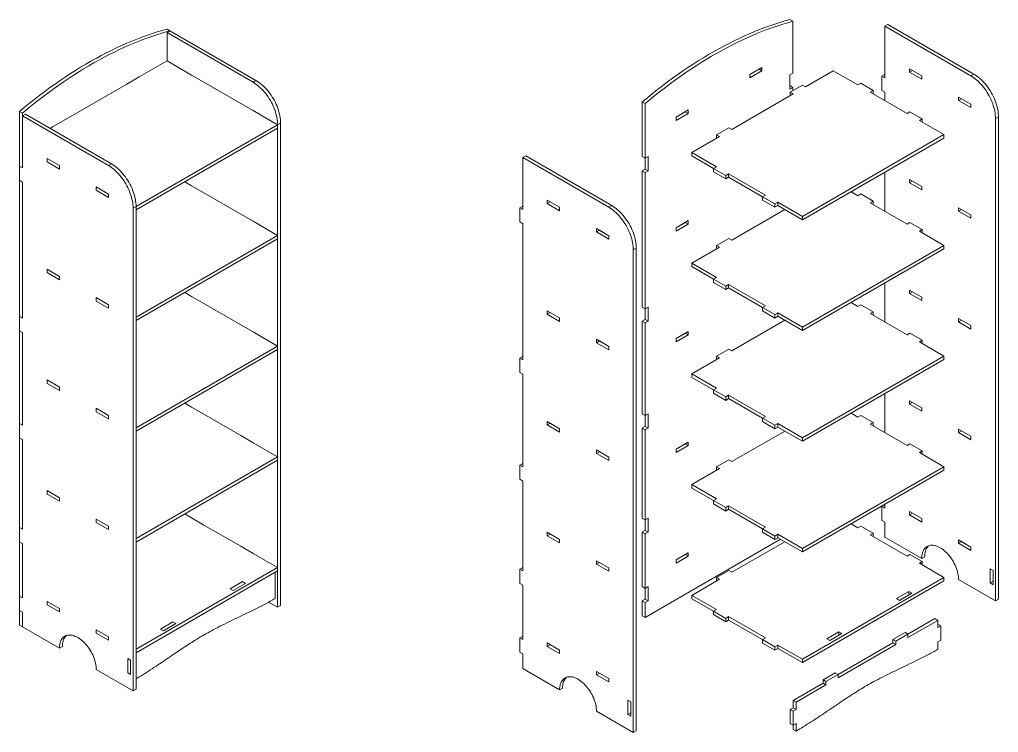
# Model space of a CAD drawing. Header units: millimetres. Extents: x -3502 to 2859, y -1261 to 1566.
# Drawn here: x 43 to 2859, y -980 to 1071 of the extents above; entities that cross this region are included whole.
import ezdxf

# ---------------------------------------------------------------- set-up
doc = ezdxf.new("R2010")
doc.units = ezdxf.units.MM

msp = doc.modelspace()

# ---------------------------------------------------------------- linework, layer by layer
at = {"color": 7, "linetype": 'Continuous', "lineweight": 15}
for p, q in [((2258.7, 1070.7), (2267.2, 1065.8)), ((466.8, 1043.3), (475.3, 1038.4)), ((2267.2, 1065.8), (2267.2, 916.6)), ((2532.5, 1051.8), (2540.9, 1056.7)), ((2779.9, 909), (2532.5, 1051.8)), ((2532.5, 1051.8), (2532.5, 902.7)), ((2788.4, 913.9), (2540.9, 1056.7)), ((466.8, 1033.5), (475.3, 1038.4)), ((714.3, 890.6), (466.8, 1033.5)), ((466.8, 1033.5), (466.8, 951.8)), ((722.8, 895.5), (475.3, 1038.4)), ((466.8, 951.8), (386.9, 905.7)), ((537.5, 911), (466.8, 951.8)), ((2143.4, 912.7), (2178.7, 933.1)), ((2178.7, 933.1), (2178.7, 923.3)), ((351.5, 885.3), (386.9, 905.7)), ((572.9, 890.6), (537.5, 911)), ((2170.3, 928.2), (2143.4, 912.7)), ((2178.7, 923.3), (2143.4, 902.9)), ((2143.4, 902.9), (2143.4, 912.7)), ((2178.7, 923.3), (2170.3, 928.2)), ((2170.3, 928.2), (2170.3, 928.2)), ((2258.7, 911.7), (2267.2, 916.6)), ((2258.7, 870.9), (2258.7, 911.7)), ((2384.1, 923.4), (2304.1, 877.2)), ((2454.8, 882.6), (2384.1, 923.4)), ((2524, 907.6), (2532.5, 912.5)), ((2524, 866.7), (2524, 907.6)), ((2532.5, 902.7), (2524, 907.6)), ((2638.5, 909), (2603.2, 929.4)), ((2603.2, 929.4), (2603.2, 919.6)), ((2603.2, 919.6), (2611.7, 924.5)), ((2603.2, 919.6), (2638.5, 899.2)), ((2638.5, 909), (2611.7, 924.5)), ((2611.7, 924.5), (2611.7, 924.5)), ((2638.5, 899.2), (2638.5, 909)), ((2779.9, 909), (2788.4, 913.9)), ((351.5, 885.3), (174.8, 783.3)), ((679, 829.4), (572.9, 890.6)), ((714.3, 890.6), (722.8, 895.5)), ((2267.2, 875.8), (2258.7, 880.7)), ((2267.2, 875.8), (2258.7, 870.9)), ((2260.3, 861.7), (2295.6, 882.1)), ((2267.2, 875.8), (2267.2, 865.7)), ((2304.1, 877.2), (2295.6, 882.1)), ((2463.3, 887.5), (2454.8, 882.6)), ((2498.6, 867.1), (2463.3, 887.5)), ((2268.8, 856.8), (2092.1, 754.8)), ((2268.8, 856.8), (2260.3, 861.7)), ((2260.3, 851.9), (2260.3, 861.7)), ((2490.1, 862.2), (2498.6, 867.1)), ((2596.2, 800.9), (2490.1, 862.2)), ((2498.6, 857.3), (2498.6, 867.1)), ((2532.5, 861.8), (2524, 866.7)), ((2532.5, 861.8), (2532.5, 837.7)), ((2779.9, 827.3), (2744.6, 847.7)), ((2744.6, 847.7), (2744.6, 837.9)), ((714.3, 809), (679, 829.4)), ((1834.4, 834), (1842.9, 829.1)), ((1834.4, 676.6), (1834.4, 834)), ((1842.9, 671.7), (1842.9, 829.1)), ((2744.6, 837.9), (2753.1, 842.8)), ((2744.6, 837.9), (2779.9, 817.5)), ((2779.9, 827.3), (2753.1, 842.8)), ((2753.1, 842.8), (2753.1, 842.8)), ((2779.9, 817.5), (2779.9, 827.3)), ((42.6, 806.6), (51, 801.7)), ((42.6, 649.2), (42.6, 806.6)), ((51, 644.3), (51, 801.7)), ((59.5, 798.4), (51, 793.5)), ((298.5, 650.6), (51, 793.5)), ((51, 793.5), (51, 644.3)), ((307, 655.5), (59.5, 798.4)), ((785, 768.1), (714.3, 809)), ((1931.4, 790.3), (1966.7, 810.7)), ((1958.2, 805.8), (1931.4, 790.3)), ((1966.7, 800.9), (1931.4, 780.5)), ((1931.4, 780.5), (1931.4, 790.3)), ((1966.7, 800.9), (1958.2, 805.8)), ((1958.2, 805.8), (1958.2, 805.8)), ((1966.7, 810.7), (1966.7, 800.9)), ((2604.7, 805.8), (2596.2, 800.9)), ((2640.1, 785.4), (2604.7, 805.8)), ((2850.7, 786.5), (2859.1, 791.4)), ((2859.1, -596.7), (2859.1, 791.4)), ((139.5, 762.9), (130.3, 757.5)), ((139.5, 762.9), (174.8, 783.3)), ((377.7, 533), (785, 768.1)), ((785, 768.1), (793.5, 773)), ((785, 758.3), (785, 768.1)), ((785, -620), (785, 768.1)), ((793.5, -615.1), (793.5, 773)), ((2631.6, 780.5), (2640.1, 785.4)), ((2702.3, 739.7), (2631.6, 780.5)), ((2640.1, 775.6), (2640.1, 785.4)), ((2850.7, -601.6), (2850.7, 786.5)), ((377.7, 523.2), (785, 758.3)), ((2056.7, 734.4), (1976.8, 688.3)), ((2048.3, 739.3), (2083.6, 759.7)), ((2056.7, 734.4), (2048.3, 739.3)), ((2048.3, 729.5), (2048.3, 739.3)), ((2092.1, 754.8), (2083.6, 759.7)), ((2295, 504.6), (2702.3, 739.7)), ((2702.3, 729.9), (2702.3, 739.7)), ((2295, 494.8), (2702.3, 729.9)), ((1498.9, 678.5), (1490.4, 673.6)), ((1746.4, 535.7), (1498.9, 678.5)), ((1842.9, 671.7), (1834.4, 676.6)), ((1842.9, 671.7), (1851.4, 676.6)), ((1851.4, 676.6), (1851.4, 635.8)), ((1976.8, 688.3), (2047.5, 647.4)), ((1976.8, 678.5), (1976.8, 688.3)), ((1976.8, 678.5), (2039, 642.5)), ((51, 644.3), (42.6, 649.2)), ((42.6, 608.4), (42.6, 649.2)), ((121.8, 671), (157.1, 650.6)), ((121.8, 661.2), (121.8, 671)), ((121.8, 661.2), (157.1, 640.8)), ((157.1, 640.8), (157.1, 650.6)), ((307, 655.5), (298.5, 650.6)), ((1737.9, 530.8), (1490.4, 673.6)), ((1490.4, 673.6), (1490.4, 524.5)), ((1842.9, 671.7), (1842.9, 640.7)), ((1842.9, 640.7), (1834.4, 635.8)), ((1842.9, 630.9), (1834.4, 635.8)), ((1834.4, 243.8), (1834.4, 635.8)), ((1851.4, 635.8), (1842.9, 640.7)), ((1851.4, 635.8), (1842.9, 630.9)), ((1842.9, 238.9), (1842.9, 630.9)), ((2047.5, 647.4), (2039, 642.5)), ((2039, 642.5), (2074.4, 622.1)), ((2039, 632.7), (2039, 642.5)), ((2039, 632.7), (2074.4, 612.3)), ((2074.4, 622.1), (2082.9, 627)), ((2074.4, 612.3), (2074.4, 622.1)), ((2082.9, 627), (2188.9, 565.8)), ((2082.9, 617.2), (2082.9, 627)), ((2532.5, 631.9), (2532.5, 519.3)), ((51, 603.5), (42.6, 608.4)), ((42.6, 216.4), (42.6, 608.4)), ((51, 211.5), (51, 603.5)), ((537.5, 592.6), (517.7, 604)), ((572.9, 572.2), (537.5, 592.6)), ((2074.4, 612.3), (2082.9, 617.2)), ((2082.9, 617.2), (2180.4, 560.9)), ((2638.5, 590.5), (2603.2, 610.9)), ((2603.2, 610.9), (2603.2, 601.1)), ((2603.2, 601.1), (2611.7, 606)), ((2603.2, 601.1), (2638.5, 580.7)), ((2638.5, 590.5), (2611.7, 606)), ((2611.7, 606), (2611.7, 606)), ((263.2, 589.4), (298.5, 568.9)), ((263.2, 579.6), (263.2, 589.4)), ((263.2, 579.6), (298.5, 559.1)), ((298.5, 559.1), (298.5, 568.9)), ((679, 510.9), (572.9, 572.2)), ((2188.9, 565.8), (2180.4, 560.9)), ((2454.8, 564.1), (2435, 575.6)), ((2463.3, 569), (2454.8, 564.1)), ((2498.6, 548.6), (2463.3, 569)), ((2638.5, 580.7), (2638.5, 590.5)), ((1561.1, 551.2), (1596.5, 530.7)), ((1561.1, 541.4), (1561.1, 551.2)), ((1561.1, 541.4), (1569.6, 546.3)), ((1596.5, 520.9), (1561.1, 541.4)), ((1596.5, 530.7), (1569.6, 546.3)), ((1569.6, 546.3), (1569.6, 546.3)), ((1746.4, 535.7), (1737.9, 530.8)), ((2180.4, 560.9), (2215.8, 540.5)), ((2180.4, 551.1), (2180.4, 560.9)), ((2180.4, 551.1), (2215.8, 530.7)), ((2215.8, 540.5), (2224.3, 545.4)), ((2215.8, 530.7), (2215.8, 540.5)), ((2215.8, 530.7), (2224.3, 535.6)), ((2224.3, 545.4), (2295, 504.6)), ((2224.3, 535.6), (2224.3, 545.4)), ((2224.3, 535.6), (2295, 494.8)), ((2490.1, 543.7), (2498.6, 548.6)), ((2596.2, 482.5), (2490.1, 543.7)), ((2498.6, 538.8), (2498.6, 548.6)), ((377.7, 533), (369.2, 528.1)), ((369.2, -860), (369.2, 528.1)), ((377.7, 523.2), (377.7, 533)), ((377.7, -855.1), (377.7, 533)), ((714.3, 490.5), (679, 510.9)), ((1481.9, 529.4), (1490.4, 534.3)), ((1481.9, 488.5), (1481.9, 529.4)), ((1490.4, 524.5), (1481.9, 529.4)), ((1596.5, 530.7), (1596.5, 520.9)), ((2244.1, 524.1), (2092.1, 436.4)), ((2779.9, 508.9), (2744.6, 529.3)), ((2744.6, 529.3), (2744.6, 519.5)), ((2744.6, 519.5), (2753.1, 524.4)), ((2744.6, 519.5), (2779.9, 499.1)), ((2779.9, 508.9), (2753.1, 524.4)), ((2753.1, 524.4), (2753.1, 524.4)), ((2779.9, 499.1), (2779.9, 508.9)), ((785, 449.7), (714.3, 490.5)), ((1490.4, 483.6), (1481.9, 488.5)), ((1490.4, 483.6), (1490.4, 91.6)), ((1931.4, 471.8), (1966.7, 492.3)), ((1958.2, 487.4), (1931.4, 471.8)), ((1966.7, 482.5), (1931.4, 462)), ((1966.7, 482.5), (1958.2, 487.4)), ((1958.2, 487.4), (1958.2, 487.4)), ((1966.7, 492.3), (1966.7, 482.5)), ((2295, 494.8), (2295, 504.6)), ((2604.7, 487.4), (2596.2, 482.5)), ((2640.1, 467), (2604.7, 487.4)), ((1702.5, 469.5), (1737.9, 449.1)), ((1702.5, 459.7), (1702.5, 469.5)), ((1702.5, 459.7), (1711, 464.6)), ((1737.9, 439.3), (1702.5, 459.7)), ((1737.9, 449.1), (1711, 464.6)), ((1711, 464.6), (1711, 464.6)), ((1931.4, 462), (1931.4, 471.8)), ((2631.6, 462.1), (2640.1, 467)), ((2702.3, 421.2), (2631.6, 462.1)), ((2640.1, 457.2), (2640.1, 467)), ((377.7, 214.6), (785, 449.7)), ((377.7, 204.8), (785, 439.9)), ((785, 439.9), (785, 449.7)), ((1737.9, 449.1), (1737.9, 439.3)), ((2048.3, 420.9), (2083.6, 441.3)), ((2092.1, 436.4), (2083.6, 441.3)), ((1817.1, 413.2), (1808.6, 408.3)), ((1808.6, -979.8), (1808.6, 408.3)), ((1817.1, -974.9), (1817.1, 413.2)), ((2056.7, 416), (1976.8, 369.8)), ((2056.7, 416), (2048.3, 420.9)), ((2048.3, 411.1), (2048.3, 420.9)), ((2295, 186.1), (2702.3, 421.2)), ((2295, 176.3), (2702.3, 411.5)), ((2702.3, 411.5), (2702.3, 421.2)), ((1976.8, 369.8), (2047.5, 329)), ((1976.8, 360), (1976.8, 369.8)), ((121.8, 352.5), (157.1, 332.1)), ((121.8, 342.7), (121.8, 352.5)), ((157.1, 322.3), (121.8, 342.7)), ((1976.8, 360), (2039, 324.1)), ((157.1, 332.1), (157.1, 322.3)), ((2047.5, 329), (2039, 324.1)), ((2039, 324.1), (2074.4, 303.7)), ((2039, 314.3), (2039, 324.1)), ((2039, 314.3), (2074.4, 293.9)), ((2532.5, 313.4), (2532.5, 200.8)), ((537.5, 274.1), (517.7, 285.6)), ((2074.4, 303.7), (2082.9, 308.6)), ((2074.4, 293.9), (2074.4, 303.7)), ((2074.4, 293.9), (2082.9, 298.8)), ((2082.9, 308.6), (2188.9, 247.4)), ((2082.9, 298.8), (2082.9, 308.6)), ((2082.9, 298.8), (2180.4, 242.5)), ((2638.5, 272.1), (2603.2, 292.5)), ((2603.2, 292.5), (2603.2, 282.7)), ((2603.2, 282.7), (2611.7, 287.6)), ((2603.2, 282.7), (2638.5, 262.3)), ((2638.5, 272.1), (2611.7, 287.6)), ((2611.7, 287.6), (2611.7, 287.6)), ((263.2, 270.9), (298.5, 250.5)), ((263.2, 261.1), (263.2, 270.9)), ((298.5, 240.7), (263.2, 261.1)), ((572.9, 253.7), (537.5, 274.1)), ((679, 192.5), (572.9, 253.7)), ((2454.8, 245.7), (2435, 257.1)), ((2638.5, 262.3), (2638.5, 272.1)), ((298.5, 250.5), (298.5, 240.7)), ((1561.1, 232.7), (1596.5, 212.3)), ((1561.1, 222.9), (1561.1, 232.7)), ((1561.1, 222.9), (1569.6, 227.8)), ((1596.5, 212.3), (1569.6, 227.8)), ((1569.6, 227.8), (1569.6, 227.8)), ((1842.9, 238.9), (1834.4, 243.8)), ((1842.9, 238.9), (1851.4, 243.8)), ((1842.9, 238.9), (1842.9, 207.9)), ((1851.4, 243.8), (1851.4, 203)), ((2188.9, 247.4), (2180.4, 242.5)), ((2180.4, 242.5), (2215.8, 222)), ((2180.4, 232.7), (2180.4, 242.5)), ((2180.4, 232.7), (2215.8, 212.2)), ((2215.8, 222), (2224.3, 226.9)), ((2224.3, 226.9), (2295, 186.1)), ((2224.3, 217.1), (2224.3, 226.9)), ((2463.3, 250.6), (2454.8, 245.7)), ((2498.6, 230.2), (2463.3, 250.6)), ((2490.1, 225.3), (2498.6, 230.2)), ((2498.6, 220.4), (2498.6, 230.2)), ((51, 211.5), (42.6, 216.4)), ((42.6, 175.5), (42.6, 216.4)), ((377.7, 204.8), (377.7, 214.6)), ((1596.5, 202.5), (1561.1, 222.9)), ((1596.5, 212.3), (1596.5, 202.5)), ((1842.9, 207.9), (1834.4, 203)), ((1842.9, 198.1), (1834.4, 203)), ((1834.4, -63.7), (1834.4, 203)), ((1851.4, 203), (1842.9, 207.9)), ((1851.4, 203), (1842.9, 198.1)), ((1842.9, -68.6), (1842.9, 198.1)), ((2244.1, 205.7), (2092.1, 117.9)), ((2215.8, 212.2), (2215.8, 222)), ((2215.8, 212.2), (2224.3, 217.1)), ((2224.3, 217.1), (2295, 176.3)), ((2596.2, 164), (2490.1, 225.3)), ((2779.9, 190.4), (2744.6, 210.8)), ((2744.6, 210.8), (2744.6, 201)), ((2744.6, 201), (2753.1, 205.9)), ((2744.6, 201), (2779.9, 180.6)), ((2779.9, 190.4), (2753.1, 205.9)), ((2753.1, 205.9), (2753.1, 205.9)), ((51, 170.6), (42.6, 175.5)), ((42.6, -91.1), (42.6, 175.5)), ((51, -96), (51, 170.6)), ((714.3, 172.1), (679, 192.5)), ((785, 131.2), (714.3, 172.1)), ((1931.4, 153.4), (1966.7, 173.8)), ((1966.7, 173.8), (1966.7, 164)), ((2295, 176.3), (2295, 186.1)), ((2779.9, 180.6), (2779.9, 190.4)), ((1702.5, 151.1), (1737.9, 130.7)), ((1702.5, 141.3), (1702.5, 151.1)), ((1702.5, 141.3), (1711, 146.2)), ((1737.9, 120.9), (1702.5, 141.3)), ((1737.9, 130.7), (1711, 146.2)), ((1711, 146.2), (1711, 146.2)), ((1958.2, 168.9), (1931.4, 153.4)), ((1966.7, 164), (1931.4, 143.6)), ((1931.4, 143.6), (1931.4, 153.4)), ((1966.7, 164), (1958.2, 168.9)), ((1958.2, 168.9), (1958.2, 168.9)), ((2604.7, 168.9), (2596.2, 164)), ((2640.1, 148.5), (2604.7, 168.9)), ((2631.6, 143.6), (2640.1, 148.5)), ((2702.3, 102.8), (2631.6, 143.6)), ((2640.1, 138.7), (2640.1, 148.5)), ((377.7, -103.9), (785, 131.2)), ((377.7, -113.7), (785, 121.4)), ((785, 121.4), (785, 131.2)), ((1737.9, 130.7), (1737.9, 120.9)), ((2048.3, 102.4), (2083.6, 122.8)), ((2092.1, 117.9), (2083.6, 122.8)), ((1481.9, 96.5), (1490.4, 101.4)), ((1481.9, 55.7), (1481.9, 96.5)), ((1490.4, 91.6), (1481.9, 96.5)), ((2056.7, 97.5), (1976.8, 51.4)), ((2056.7, 97.5), (2048.3, 102.4)), ((2048.3, 92.6), (2048.3, 102.4)), ((2295, -132.3), (2702.3, 102.8)), ((2295, -142.1), (2702.3, 93)), ((2702.3, 93), (2702.3, 102.8)), ((121.8, 34.1), (157.1, 13.7)), ((121.8, 24.3), (121.8, 34.1)), ((1490.4, 50.8), (1481.9, 55.7)), ((1490.4, 50.8), (1490.4, -215.9)), ((1976.8, 51.4), (2047.5, 10.5)), ((1976.8, 41.6), (1976.8, 51.4)), ((1976.8, 41.6), (2039, 5.6)), ((121.8, 24.3), (157.1, 3.9)), ((157.1, 3.9), (157.1, 13.7)), ((2047.5, 10.5), (2039, 5.6)), ((2039, 5.6), (2074.4, -14.8)), ((2039, -4.2), (2039, 5.6)), ((2039, -4.2), (2074.4, -24.6)), ((2074.4, -14.8), (2082.9, -9.9)), ((2074.4, -24.6), (2074.4, -14.8)), ((2074.4, -24.6), (2082.9, -19.7)), ((2082.9, -9.9), (2188.9, -71.1)), ((2082.9, -19.7), (2082.9, -9.9)), ((2082.9, -19.7), (2180.4, -76)), ((2532.5, -5), (2532.5, -117.6)), ((2638.5, -46.4), (2603.2, -26)), ((2603.2, -26), (2603.2, -35.8)), ((263.2, -47.5), (298.5, -68)), ((263.2, -57.3), (263.2, -47.5)), ((537.5, -44.3), (517.7, -32.9)), ((572.9, -64.7), (537.5, -44.3)), ((2603.2, -35.8), (2611.7, -30.9)), ((2603.2, -35.8), (2638.5, -56.2)), ((2638.5, -46.4), (2611.7, -30.9)), ((2611.7, -30.9), (2611.7, -30.9)), ((2638.5, -56.2), (2638.5, -46.4)), ((263.2, -57.3), (298.5, -77.8)), ((298.5, -77.8), (298.5, -68)), ((679, -126), (572.9, -64.7)), ((1842.9, -68.6), (1834.4, -63.7)), ((1842.9, -68.6), (1851.4, -63.7)), ((1842.9, -68.6), (1842.9, -99.7)), ((1851.4, -63.7), (1851.4, -104.6)), ((2188.9, -71.1), (2180.4, -76)), ((2180.4, -76), (2215.8, -96.4)), ((2180.4, -85.8), (2180.4, -76)), ((2454.8, -72.8), (2435, -61.3)), ((2463.3, -67.9), (2454.8, -72.8)), ((2498.6, -88.3), (2463.3, -67.9)), ((51, -96), (42.6, -91.1)), ((42.6, -132), (42.6, -91.1)), ((377.7, -113.7), (377.7, -103.9)), ((1561.1, -85.7), (1596.5, -106.2)), ((1561.1, -95.5), (1561.1, -85.7)), ((1561.1, -95.5), (1569.6, -90.6)), ((1596.5, -116), (1561.1, -95.5)), ((1596.5, -106.2), (1569.6, -90.6)), ((1569.6, -90.6), (1569.6, -90.6)), ((1596.5, -106.2), (1596.5, -116)), ((1842.9, -99.7), (1834.4, -104.6)), ((1842.9, -109.4), (1834.4, -104.6)), ((1834.4, -363.3), (1834.4, -104.6)), ((1851.4, -104.6), (1842.9, -99.7)), ((1851.4, -104.6), (1842.9, -109.4)), ((1842.9, -368.2), (1842.9, -109.4)), ((2180.4, -85.8), (2215.8, -106.2)), ((2215.8, -96.4), (2224.3, -91.5)), ((2215.8, -106.2), (2215.8, -96.4)), ((2215.8, -106.2), (2224.3, -101.3)), ((2224.3, -91.5), (2295, -132.3)), ((2224.3, -101.3), (2224.3, -91.5)), ((2224.3, -101.3), (2295, -142.1)), ((2490.1, -93.2), (2498.6, -88.3)), ((2596.2, -154.4), (2490.1, -93.2)), ((2498.6, -98.1), (2498.6, -88.3)), ((2779.9, -128), (2744.6, -107.6)), ((2744.6, -107.6), (2744.6, -117.4)), ((2744.6, -117.4), (2753.1, -112.5)), ((2779.9, -128), (2753.1, -112.5)), ((2753.1, -112.5), (2753.1, -112.5)), ((51, -136.9), (42.6, -132)), ((42.6, -390.7), (42.6, -132)), ((51, -395.6), (51, -136.9)), ((714.3, -146.4), (679, -126)), ((2244.1, -112.8), (2092.1, -200.5)), ((2295, -142.1), (2295, -132.3)), ((2744.6, -117.4), (2779.9, -137.8)), ((2779.9, -137.8), (2779.9, -128)), ((785, -187.2), (714.3, -146.4)), ((1702.5, -167.4), (1737.9, -187.8)), ((1702.5, -177.2), (1702.5, -167.4)), ((1931.4, -165.1), (1966.7, -144.6)), ((1958.2, -149.5), (1931.4, -165.1)), ((1966.7, -154.4), (1931.4, -174.9)), ((1931.4, -174.9), (1931.4, -165.1)), ((1966.7, -154.4), (1958.2, -149.5)), ((1958.2, -149.5), (1958.2, -149.5)), ((1966.7, -144.6), (1966.7, -154.4)), ((2604.7, -149.5), (2596.2, -154.4)), ((2640.1, -169.9), (2604.7, -149.5)), ((377.7, -422.3), (785, -187.2)), ((377.7, -432.1), (785, -197)), ((785, -197), (785, -187.2)), ((1702.5, -177.2), (1711, -172.3)), ((1737.9, -197.6), (1702.5, -177.2)), ((1737.9, -187.8), (1711, -172.3)), ((1711, -172.3), (1711, -172.3)), ((1737.9, -187.8), (1737.9, -197.6)), ((2048.3, -216), (2083.6, -195.6)), ((2092.1, -200.5), (2083.6, -195.6)), ((2631.6, -174.8), (2640.1, -169.9)), ((2702.3, -215.7), (2631.6, -174.8)), ((2640.1, -179.7), (2640.1, -169.9)), ((1481.9, -211), (1490.4, -206.1)), ((1481.9, -251.8), (1481.9, -211)), ((1490.4, -215.9), (1481.9, -211)), ((2056.7, -220.9), (1976.8, -267.1)), ((2056.7, -220.9), (2048.3, -216)), ((2048.3, -225.8), (2048.3, -216)), ((2295, -450.8), (2702.3, -215.7)), ((2702.3, -225.5), (2702.3, -215.7)), ((1490.4, -256.7), (1481.9, -251.8)), ((2295, -460.6), (2702.3, -225.5)), ((1490.4, -256.7), (1490.4, -515.4)), ((1976.8, -267.1), (2047.5, -307.9)), ((1976.8, -276.9), (1976.8, -267.1)), ((1976.8, -276.9), (2039, -312.8)), ((121.8, -284.4), (157.1, -304.8)), ((121.8, -294.2), (121.8, -284.4)), ((157.1, -314.6), (121.8, -294.2)), ((157.1, -304.8), (157.1, -314.6)), ((2047.5, -307.9), (2039, -312.8)), ((2039, -312.8), (2074.4, -333.2)), ((2039, -322.6), (2039, -312.8)), ((2039, -322.6), (2074.4, -343)), ((2074.4, -333.2), (2082.9, -328.3)), ((2074.4, -343), (2074.4, -333.2)), ((2082.9, -328.3), (2188.9, -389.5)), ((2082.9, -338.1), (2082.9, -328.3)), ((2524, -329.5), (2532.5, -324.6)), ((2524, -370.3), (2524, -329.5)), ((2532.5, -334.4), (2524, -329.5)), ((2532.5, -323.5), (2532.5, -334.4)), ((263.2, -366), (298.5, -386.4)), ((263.2, -375.8), (263.2, -366)), ((537.5, -362.8), (517.7, -351.3)), ((572.9, -383.2), (537.5, -362.8)), ((1842.9, -368.2), (1834.4, -363.3)), ((1842.9, -368.2), (1851.4, -363.3)), ((1851.4, -363.3), (1851.4, -404.1)), ((2074.4, -343), (2082.9, -338.1)), ((2082.9, -338.1), (2180.4, -394.4)), ((2638.5, -364.8), (2603.2, -344.4)), ((2603.2, -344.4), (2603.2, -354.2)), ((2603.2, -354.2), (2611.7, -349.3)), ((2603.2, -354.2), (2638.5, -374.6)), ((2638.5, -364.8), (2611.7, -349.3)), ((2611.7, -349.3), (2611.7, -349.3)), ((2638.5, -374.6), (2638.5, -364.8)), ((51, -395.6), (42.6, -390.7)), ((42.6, -431.5), (42.6, -390.7)), ((298.5, -396.2), (263.2, -375.8)), ((298.5, -386.4), (298.5, -396.2)), ((679, -444.4), (572.9, -383.2)), ((1842.9, -368.2), (1842.9, -399.2)), ((2188.9, -389.5), (2180.4, -394.4)), ((2454.8, -391.2), (2435, -379.8)), ((2463.3, -386.3), (2454.8, -391.2)), ((2498.6, -406.7), (2463.3, -386.3)), ((2532.5, -375.2), (2524, -370.3)), ((2532.5, -375.2), (2532.5, -417.9)), ((377.7, -432.1), (377.7, -422.3)), ((1561.1, -404.2), (1596.5, -424.6)), ((1561.1, -414), (1561.1, -404.2)), ((1561.1, -414), (1569.6, -409.1)), ((1596.5, -434.4), (1561.1, -414)), ((1596.5, -424.6), (1569.6, -409.1)), ((1569.6, -409.1), (1569.6, -409.1)), ((1842.9, -399.2), (1834.4, -404.1)), ((1842.9, -409), (1834.4, -404.1)), ((1834.4, -560.5), (1834.4, -404.1)), ((1851.4, -404.1), (1842.9, -399.2)), ((1851.4, -404.1), (1842.9, -409)), ((1842.9, -565.4), (1842.9, -409)), ((2180.4, -394.4), (2215.8, -414.9)), ((2180.4, -404.2), (2180.4, -394.4)), ((2180.4, -404.2), (2215.8, -424.7)), ((2215.8, -414.9), (2224.3, -410)), ((2215.8, -424.7), (2215.8, -414.9)), ((2215.8, -424.7), (2224.3, -419.8)), ((2224.3, -410), (2295, -450.8)), ((2224.3, -419.8), (2224.3, -410)), ((2224.3, -419.8), (2295, -460.6)), ((2490.1, -411.6), (2498.6, -406.7)), ((2596.2, -472.9), (2490.1, -411.6)), ((2498.6, -416.5), (2498.6, -406.7)), ((2532.5, -417.9), (2638.5, -479.2)), ((51, -436.4), (42.6, -431.5)), ((42.6, -587.9), (42.6, -431.5)), ((51, -592.8), (51, -436.4)), ((714.3, -464.8), (679, -444.4)), ((1596.5, -424.6), (1596.5, -434.4)), ((2232.1, -424.2), (1842.9, -648.9)), ((2244.1, -431.2), (2092.1, -519)), ((2779.9, -446.5), (2744.6, -426.1)), ((2744.6, -426.1), (2744.6, -435.9)), ((2744.6, -435.9), (2753.1, -431)), ((2744.6, -435.9), (2779.9, -456.3)), ((2779.9, -446.5), (2753.1, -431)), ((2753.1, -431), (2753.1, -431)), ((2779.9, -456.3), (2779.9, -446.5)), ((785, -505.7), (714.3, -464.8)), ((1931.4, -483.5), (1966.7, -463.1)), ((1958.2, -468), (1931.4, -483.5)), ((1966.7, -472.9), (1931.4, -493.3)), ((1966.7, -472.9), (1958.2, -468)), ((1958.2, -468), (1958.2, -468)), ((1966.7, -463.1), (1966.7, -472.9)), ((2295, -460.6), (2295, -450.8)), ((2604.7, -468), (2596.2, -472.9)), ((2640.1, -488.4), (2604.7, -468)), ((2638.5, -479.2), (2647, -474.3)), ((377.7, -740.8), (785, -505.7)), ((785, -515.5), (785, -505.7)), ((1481.9, -510.5), (1490.4, -505.6)), ((1702.5, -485.8), (1737.9, -506.2)), ((1702.5, -495.6), (1702.5, -485.8)), ((1702.5, -495.6), (1711, -490.7)), ((1737.9, -516), (1702.5, -495.6)), ((1737.9, -506.2), (1711, -490.7)), ((1711, -490.7), (1711, -490.7)), ((1737.9, -506.2), (1737.9, -516)), ((1931.4, -493.3), (1931.4, -483.5)), ((2631.6, -493.3), (2640.1, -488.4)), ((2702.3, -534.1), (2631.6, -493.3)), ((2640.1, -498.2), (2640.1, -488.4)), ((377.7, -750.6), (785, -515.5)), ((777.9, -532.4), (777.9, -519.5)), ((777.9, -532.4), (777.9, -573.2)), ((1481.9, -551.3), (1481.9, -510.5)), ((1490.4, -515.4), (1481.9, -510.5)), ((2048.3, -534.5), (2083.6, -514.1)), ((2056.7, -539.4), (2048.3, -534.5)), ((2048.3, -544.3), (2048.3, -534.5)), ((2092.1, -519), (2083.6, -514.1)), ((2295, -769.2), (2702.3, -534.1)), ((2702.3, -543.9), (2702.3, -534.1)), ((2835.1, -509.1), (2843.6, -514)), ((2835.1, -509.1), (2835.1, -550)), ((2843.6, -514), (2843.6, -554.9)), ((683.8, -546.1), (648.5, -566.5)), ((692.3, -551), (656.9, -571.4)), ((683.8, -546.1), (692.3, -551)), ((1490.4, -556.2), (1481.9, -551.3)), ((1490.4, -556.2), (1490.4, -712.6)), ((1842.9, -565.4), (1834.4, -560.5)), ((1842.9, -565.4), (1851.4, -560.5)), ((1851.4, -560.5), (1851.4, -601.3)), ((2056.7, -539.4), (1976.8, -585.5)), ((2295, -779), (2702.3, -543.9)), ((2744.6, -540.4), (2850.7, -601.6)), ((2835.1, -550), (2843.6, -545.1)), ((2835.1, -550), (2843.6, -554.9)), ((51, -592.8), (42.6, -587.9)), ((42.6, -628.7), (42.6, -587.9)), ((648.5, -566.5), (656.9, -571.4)), ((777.9, -594.6), (777.9, -573.2)), ((1842.9, -565.4), (1842.9, -596.4)), ((1976.8, -585.5), (2047.5, -626.4)), ((1976.8, -595.3), (1976.8, -585.5)), ((2601.1, -574.6), (2565.7, -595)), ((2609.6, -579.5), (2574.2, -599.9)), ((2601.1, -574.6), (2609.6, -579.5)), ((2601.1, -584.4), (2601.1, -574.6)), ((121.8, -602.8), (157.1, -623.2)), ((121.8, -612.6), (121.8, -602.8)), ((121.8, -612.6), (157.1, -633)), ((759.3, -605.1), (785, -620)), ((785, -620), (793.5, -615.1)), ((1842.9, -596.4), (1834.4, -601.3)), ((1842.9, -606.2), (1834.4, -601.3)), ((1834.4, -644), (1834.4, -601.3)), ((1851.4, -601.3), (1842.9, -596.4)), ((1851.4, -601.3), (1842.9, -606.2)), ((1842.9, -648.9), (1842.9, -606.2)), ((1976.8, -595.3), (2039, -631.3)), ((2565.7, -595), (2574.2, -599.9)), ((2850.7, -601.6), (2859.1, -596.7)), ((51, -633.6), (42.6, -628.7)), ((42.6, -671.4), (42.6, -628.7)), ((51, -676.3), (51, -633.6)), ((157.1, -633), (157.1, -623.2)), ((1834.4, -644), (1842.9, -648.9)), ((2047.5, -626.4), (2039, -631.3)), ((2039, -631.3), (2074.4, -651.7)), ((2039, -641.1), (2039, -631.3)), ((2039, -641.1), (2074.4, -661.5)), ((2074.4, -651.7), (2082.9, -646.8)), ((2082.9, -646.8), (2188.9, -708)), ((2082.9, -656.6), (2082.9, -646.8)), ((42.6, -671.4), (51, -676.3)), ((483.2, -661.9), (447.8, -682.4)), ((491.7, -666.8), (456.3, -687.3)), ((483.2, -661.9), (491.7, -666.8)), ((2074.4, -661.5), (2074.4, -651.7)), ((2074.4, -661.5), (2082.9, -656.6)), ((2082.9, -656.6), (2180.4, -712.9)), ((2676.1, -652.6), (2598.9, -697.1)), ((2684.6, -657.5), (2598.9, -706.9)), ((2676.1, -652.6), (2684.6, -657.5)), ((2684.6, -678.5), (2684.6, -657.5)), ((2684.6, -668.7), (2693.1, -673.6)), ((2693.1, -673.6), (2684.6, -678.5)), ((2693.1, -714.4), (2693.1, -673.6)), ((51, -676.3), (157.1, -737.5)), ((263.2, -684.5), (298.5, -704.9)), ((263.2, -694.3), (263.2, -684.5)), ((263.2, -694.3), (298.5, -714.7)), ((447.8, -682.4), (456.3, -687.3)), ((1481.9, -707.7), (1490.4, -702.8)), ((2400.4, -690.4), (2365.1, -710.8)), ((2408.9, -695.3), (2373.6, -715.7)), ((2400.4, -690.4), (2408.9, -695.3)), ((2400.4, -700.2), (2400.4, -690.4)), ((2590.4, -692.2), (2555.1, -712.6)), ((2598.9, -697.1), (2563.6, -717.5)), ((2590.4, -692.2), (2598.9, -697.1)), ((2598.9, -706.9), (2598.9, -697.1)), ((298.5, -714.7), (298.5, -704.9)), ((1481.9, -748.6), (1481.9, -707.7)), ((1490.4, -712.6), (1481.9, -707.7)), ((1561.1, -722.6), (1596.5, -743.1)), ((1561.1, -732.4), (1561.1, -722.6)), ((1561.1, -732.4), (1569.6, -727.5)), ((1596.5, -743.1), (1569.6, -727.5)), ((1569.6, -727.5), (1569.6, -727.5)), ((2188.9, -708), (2180.4, -712.9)), ((2180.4, -712.9), (2215.8, -733.3)), ((2180.4, -722.7), (2180.4, -712.9)), ((2180.4, -722.7), (2215.8, -743.1)), ((2215.8, -733.3), (2224.3, -728.4)), ((2224.3, -728.4), (2295, -769.2)), ((2224.3, -738.2), (2224.3, -728.4)), ((2365.1, -710.8), (2373.6, -715.7)), ((2555.1, -722.4), (2398.3, -812.9)), ((2563.6, -727.3), (2398.3, -822.7)), ((2555.1, -712.6), (2563.6, -717.5)), ((2555.1, -712.6), (2555.1, -722.4)), ((2555.1, -722.4), (2563.6, -727.3)), ((2563.6, -717.5), (2563.6, -727.3)), ((2684.6, -719.3), (2693.1, -714.4)), ((2684.6, -740.7), (2684.6, -719.3)), ((165.6, -732.6), (157.1, -737.5)), ((377.7, -750.6), (377.7, -740.8)), ((1490.4, -753.5), (1481.9, -748.6)), ((1490.4, -753.5), (1490.4, -796.1)), ((1596.5, -752.9), (1561.1, -732.4)), ((1596.5, -743.1), (1596.5, -752.9)), ((2215.8, -743.1), (2215.8, -733.3)), ((2215.8, -743.1), (2224.3, -738.2)), ((2224.3, -738.2), (2295, -779)), ((353.7, -767.5), (362.2, -772.4)), ((353.7, -767.5), (353.7, -808.3)), ((362.2, -772.4), (362.2, -813.2)), ((2295, -779), (2295, -769.2)), ((263.2, -798.8), (369.2, -860)), ((353.7, -808.3), (362.2, -813.2)), ((1490.4, -796.1), (1596.5, -857.4)), ((1702.5, -804.3), (1737.9, -824.7)), ((1702.5, -814.1), (1702.5, -804.3)), ((1702.5, -814.1), (1711, -809.2)), ((1737.9, -834.5), (1702.5, -814.1)), ((1737.9, -824.7), (1711, -809.2)), ((1711, -809.2), (1711, -809.2)), ((2389.8, -808), (2354.4, -828.4)), ((2398.3, -812.9), (2362.9, -833.3)), ((2389.8, -808), (2398.3, -812.9)), ((2398.3, -822.7), (2398.3, -812.9)), ((1737.9, -824.7), (1737.9, -834.5)), ((2354.4, -838.2), (2268.8, -887.7)), ((2362.9, -843.1), (2277.3, -892.6)), ((2354.4, -828.4), (2362.9, -833.3)), ((2354.4, -828.4), (2354.4, -838.2)), ((2354.4, -838.2), (2362.9, -843.1)), ((2362.9, -833.3), (2362.9, -843.1)), ((377.7, -855.1), (369.2, -860)), ((1604.9, -852.5), (1596.5, -857.4)), ((1793, -887.3), (1801.5, -892.2)), ((1793, -887.3), (1793, -928.2)), ((1801.5, -892.2), (1801.5, -933.1)), ((2268.8, -887.7), (2277.3, -892.6)), ((2268.8, -887.7), (2268.8, -908.7)), ((2277.3, -892.6), (2277.3, -913.6)), ((1702.5, -918.6), (1808.6, -979.8)), ((1793, -928.2), (1801.5, -923.3)), ((1793, -928.2), (1801.5, -933.1)), ((2268.8, -908.7), (2260.3, -913.6)), ((2260.3, -913.6), (2268.8, -918.5)), ((2260.3, -913.6), (2260.3, -954.4)), ((2268.8, -908.7), (2277.3, -913.6)), ((2277.3, -913.6), (2268.8, -918.5)), ((2268.8, -918.5), (2268.8, -959.3)), ((2260.3, -954.4), (2268.8, -959.3)), ((2268.8, -959.3), (2277.3, -954.4)), ((2277.3, -954.4), (2277.3, -975.9)), ((1817.1, -974.9), (1808.6, -979.8)), ((2268.8, -959.3), (2268.8, -971)), ((2268.8, -971), (2277.3, -975.9))]:
    msp.add_line(p, q, dxfattribs=at)
at = {"color": 7, "linetype": 'Continuous', "lineweight": 15, "flags": 128}
for points in [[(1834.4, 834), (1848.9, 846), (1863.3, 857.8), (1877.9, 869.3), (1892.4, 880.6), (1907.1, 891.6), (1921.7, 902.3), (1936.4, 912.8), (1951.1, 923), (1965.8, 932.9), (1980.5, 942.6), (1995.3, 952), (2010.1, 961.1), (2024.8, 969.9), (2039.6, 978.4), (2054.4, 986.7), (2069.2, 994.6), (2083.9, 1002.3), (2098.7, 1009.7), (2113.4, 1016.7), (2128.1, 1023.5), (2142.8, 1030), (2157.4, 1036.1), (2172, 1042), (2186.6, 1047.6), (2201.1, 1052.8), (2215.6, 1057.7), (2230, 1062.4), (2244.4, 1066.7), (2258.7, 1070.7)], [(42.6, 806.6), (57, 818.6), (71.5, 830.4), (86, 841.9), (100.6, 853.2), (115.2, 864.2), (129.8, 874.9), (144.5, 885.4), (159.2, 895.6), (173.9, 905.5), (188.7, 915.2), (203.4, 924.6), (218.2, 933.7), (233, 942.5), (247.7, 951), (262.5, 959.2), (277.3, 967.2), (292, 974.9), (306.8, 982.2), (321.5, 989.3), (336.2, 996.1), (350.9, 1002.5), (365.5, 1008.7), (380.1, 1014.6), (394.7, 1020.1), (409.2, 1025.4), (423.7, 1030.3), (438.1, 1035), (452.5, 1039.3), (466.8, 1043.3)], [(1842.9, 829.1), (1857.4, 841.1), (1871.8, 852.9), (1886.4, 864.4), (1900.9, 875.7), (1915.5, 886.7), (1930.2, 897.4), (1944.9, 907.9), (1959.6, 918.1), (1974.3, 928), (1989, 937.7), (2003.8, 947.1), (2018.6, 956.2), (2033.3, 965), (2048.1, 973.5), (2062.9, 981.8), (2077.7, 989.7), (2092.4, 997.4), (2107.2, 1004.8), (2121.9, 1011.8), (2136.6, 1018.6), (2151.3, 1025.1), (2165.9, 1031.2), (2180.5, 1037.1), (2195.1, 1042.7), (2209.6, 1047.9), (2224.1, 1052.9), (2238.5, 1057.5), (2252.9, 1061.8), (2267.2, 1065.8)], [(51, 801.7), (65.5, 813.7), (79.9, 825.5), (94.5, 837), (109, 848.3), (123.7, 859.3), (138.3, 870), (153, 880.5), (167.7, 890.7), (182.4, 900.6), (197.1, 910.3), (211.9, 919.7), (226.7, 928.8), (241.4, 937.6), (256.2, 946.1), (271, 954.3), (285.8, 962.3), (300.5, 970), (315.3, 977.3), (330, 984.4), (344.7, 991.2), (359.4, 997.6), (374, 1003.8), (388.6, 1009.7), (403.2, 1015.2), (417.7, 1020.5), (432.2, 1025.4), (446.6, 1030.1), (461, 1034.4), (475.3, 1038.4)], [(2850.7, 786.5), (2850.5, 791.5), (2850.1, 796.6), (2849.5, 801.9), (2848.6, 807.2), (2847.5, 812.6), (2846.1, 818.1), (2844.4, 823.6), (2842.6, 829.1), (2840.5, 834.6), (2838.1, 840.1), (2835.6, 845.5), (2832.9, 850.9), (2829.9, 856.2), (2826.8, 861.4), (2823.6, 866.4), (2820.1, 871.3), (2816.5, 876.1), (2812.8, 880.7), (2809, 885), (2805, 889.2), (2801, 893.1), (2796.9, 896.8), (2792.7, 900.3), (2788.5, 903.5), (2784.2, 906.4), (2779.9, 909)], [(2859.1, 791.4), (2859, 796.4), (2858.6, 801.5), (2858, 806.8), (2857.1, 812.1), (2855.9, 817.5), (2854.5, 823), (2852.9, 828.5), (2851, 834), (2848.9, 839.5), (2846.6, 845), (2844.1, 850.4), (2841.4, 855.8), (2838.4, 861.1), (2835.3, 866.3), (2832, 871.3), (2828.6, 876.2), (2825, 881), (2821.3, 885.6), (2817.5, 889.9), (2813.5, 894.1), (2809.5, 898), (2805.4, 901.7), (2801.2, 905.2), (2797, 908.4), (2792.7, 911.3), (2788.4, 913.9)], [(785, 768.1), (784.9, 773.2), (784.5, 778.3), (783.9, 783.5), (783, 788.9), (781.8, 794.3), (780.4, 799.8), (778.8, 805.3), (776.9, 810.8), (774.8, 816.3), (772.5, 821.8), (770, 827.2), (767.2, 832.6), (764.3, 837.8), (761.2, 843), (757.9, 848.1), (754.5, 853), (750.9, 857.7), (747.2, 862.3), (743.3, 866.7), (739.4, 870.8), (735.3, 874.8), (731.2, 878.5), (727.1, 881.9), (722.8, 885.1), (718.6, 888), (714.3, 890.6)], [(793.5, 773), (793.4, 778), (793, 783.2), (792.3, 788.4), (791.5, 793.8), (790.3, 799.2), (788.9, 804.7), (787.3, 810.2), (785.4, 815.7), (783.3, 821.2), (781, 826.7), (778.5, 832.1), (775.7, 837.5), (772.8, 842.7), (769.7, 847.9), (766.4, 853), (763, 857.9), (759.4, 862.6), (755.7, 867.2), (751.8, 871.6), (747.9, 875.7), (743.8, 879.7), (739.7, 883.4), (735.5, 886.8), (731.3, 890), (727.1, 892.9), (722.8, 895.5)], [(369.2, 528.1), (369.1, 533.1), (368.7, 538.3), (368.1, 543.5), (367.2, 548.8), (366, 554.3), (364.6, 559.7), (363, 565.2), (361.1, 570.7), (359, 576.3), (356.7, 581.7), (354.2, 587.2), (351.5, 592.5), (348.5, 597.8), (345.4, 603), (342.1, 608), (338.7, 613), (335.1, 617.7), (331.4, 622.3), (327.6, 626.6), (323.6, 630.8), (319.6, 634.8), (315.5, 638.5), (311.3, 641.9), (307.1, 645.1), (302.8, 648), (298.5, 650.6)], [(377.7, 533), (377.6, 538), (377.2, 543.2), (376.6, 548.4), (375.7, 553.7), (374.5, 559.2), (373.1, 564.6), (371.5, 570.1), (369.6, 575.6), (367.5, 581.1), (365.2, 586.6), (362.7, 592.1), (359.9, 597.4), (357, 602.7), (353.9, 607.9), (350.6, 612.9), (347.2, 617.9), (343.6, 622.6), (339.9, 627.2), (336, 631.5), (332.1, 635.7), (328.1, 639.7), (323.9, 643.4), (319.8, 646.8), (315.5, 650), (311.3, 652.9), (307, 655.5)], [(1817.1, 413.2), (1816.9, 418.2), (1816.6, 423.3), (1815.9, 428.6), (1815, 433.9), (1813.9, 439.3), (1812.5, 444.8), (1810.8, 450.3), (1809, 455.8), (1806.9, 461.3), (1804.6, 466.8), (1802, 472.2), (1799.3, 477.6), (1796.4, 482.9), (1793.3, 488.1), (1790, 493.1), (1786.5, 498), (1782.9, 502.8), (1779.2, 507.3), (1775.4, 511.7), (1771.4, 515.9), (1767.4, 519.8), (1763.3, 523.5), (1759.1, 527), (1754.9, 530.1), (1750.6, 533), (1746.4, 535.7)], [(1808.6, 408.3), (1808.5, 413.3), (1808.1, 418.4), (1807.4, 423.7), (1806.5, 429), (1805.4, 434.4), (1804, 439.9), (1802.4, 445.4), (1800.5, 450.9), (1798.4, 456.4), (1796.1, 461.9), (1793.5, 467.3), (1790.8, 472.7), (1787.9, 478), (1784.8, 483.2), (1781.5, 488.2), (1778, 493.1), (1774.5, 497.9), (1770.7, 502.4), (1766.9, 506.8), (1762.9, 511), (1758.9, 514.9), (1754.8, 518.6), (1750.6, 522.1), (1746.4, 525.2), (1742.1, 528.1), (1737.9, 530.8)], [(2638.5, -479.2), (2638.7, -475), (2639, -470.9), (2639.7, -467.1), (2640.6, -463.5), (2641.7, -460.1), (2643.1, -456.9), (2644.7, -454), (2646.6, -451.4), (2648.7, -449), (2650.9, -447), (2653.4, -445.2), (2656.1, -443.8), (2658.9, -442.7), (2661.9, -441.9), (2665, -441.4), (2668.3, -441.3), (2671.7, -441.5), (2675.2, -442.1), (2678.7, -442.9), (2682.3, -444.1), (2686, -445.7), (2689.7, -447.5), (2693.4, -449.6), (2697.1, -452.1), (2700.8, -454.8), (2704.4, -457.8), (2707.9, -461), (2711.4, -464.5), (2714.8, -468.2), (2718.1, -472), (2721.2, -476.1), (2724.2, -480.4), (2727, -484.7), (2729.7, -489.3), (2732.2, -493.9), (2734.5, -498.5), (2736.5, -503.3), (2738.4, -508.1), (2740, -512.8), (2741.4, -517.6), (2742.5, -522.3), (2743.4, -527), (2744.1, -531.6), (2744.5, -536), (2744.6, -540.4)], [(2647, -474.3), (2647.1, -470.1), (2647.5, -466), (2648.2, -462.2), (2649.1, -458.6), (2650.2, -455.2), (2651.6, -452), (2653.2, -449.1), (2655.1, -446.5), (2657.1, -444.1), (2658.5, -442.8)], [(157.1, -737.5), (157.2, -733.3), (157.6, -729.3), (158.3, -725.5), (159.2, -721.8), (160.3, -718.4), (161.7, -715.3), (163.3, -712.4), (165.2, -709.7), (167.2, -707.4), (169.5, -705.3), (172, -703.6), (174.7, -702.2), (177.5, -701), (180.5, -700.3), (183.6, -699.8), (186.9, -699.7), (190.3, -699.9), (193.8, -700.4), (197.3, -701.3), (200.9, -702.5), (204.6, -704), (208.3, -705.9), (212, -708), (215.7, -710.4), (219.4, -713.2), (223, -716.1), (226.5, -719.4), (230, -722.8), (233.4, -726.5), (236.7, -730.4), (239.8, -734.5), (242.8, -738.7), (245.6, -743.1), (248.3, -747.6), (250.8, -752.2), (253, -756.9), (255.1, -761.7), (257, -766.4), (258.6, -771.2), (260, -776), (261.1, -780.7), (262, -785.4), (262.7, -789.9), (263, -794.4), (263.2, -798.8)], [(165.6, -732.6), (165.7, -728.4), (166.1, -724.4), (166.8, -720.6), (167.6, -716.9), (168.8, -713.5), (170.2, -710.4), (171.8, -707.5), (173.7, -704.8), (175.7, -702.5), (177.1, -701.2)], [(1596.5, -857.4), (1596.6, -853.2), (1597, -849.1), (1597.6, -845.3), (1598.5, -841.7), (1599.7, -838.3), (1601, -835.1), (1602.7, -832.2), (1604.5, -829.6), (1606.6, -827.2), (1608.9, -825.2), (1611.3, -823.4), (1614, -822), (1616.8, -820.9), (1619.8, -820.1), (1623, -819.6), (1626.2, -819.5), (1629.6, -819.7), (1633.1, -820.3), (1636.7, -821.2), (1640.3, -822.4), (1643.9, -823.9), (1647.6, -825.7), (1651.3, -827.9), (1655, -830.3), (1658.7, -833), (1662.3, -836), (1665.9, -839.2), (1669.4, -842.7), (1672.7, -846.4), (1676, -850.3), (1679.1, -854.3), (1682.1, -858.6), (1685, -863), (1687.6, -867.5), (1690.1, -872.1), (1692.4, -876.8), (1694.5, -881.5), (1696.3, -886.3), (1697.9, -891), (1699.3, -895.8), (1700.5, -900.5), (1701.4, -905.2), (1702, -909.8), (1702.4, -914.3), (1702.5, -918.6)], [(1604.9, -852.5), (1605.1, -848.3), (1605.5, -844.3), (1606.1, -840.4), (1607, -836.8), (1608.1, -833.4), (1609.5, -830.2), (1611.1, -827.3), (1613, -824.7), (1615.1, -822.3), (1616.5, -821)]]:
    msp.add_lwpolyline(points, dxfattribs=at)
at = {"color": 7, "linetype": 'Continuous', "lineweight": 15}
for points, knots in [([(377.7, -825.6), (382.5, -822.7), (394.3, -815.7), (413.2, -803.7), (434.3, -789.9), (455.4, -775.7), (476.6, -761.3), (497.3, -747.3), (517.8, -733.7), (538, -720.6), (558.3, -708), (578.9, -696), (601.3, -683.7), (625.6, -671.1), (651.6, -658.4), (677.4, -646), (699.7, -635.4), (718.6, -626.2), (733.9, -618.6), (749, -610.8), (763.6, -602.9), (773.2, -597.4), (777.9, -594.6)], [0, 0, 0, 0, 0.035602, 0.088559, 0.141368, 0.194135, 0.246949, 0.299892, 0.350005, 0.400388, 0.451139, 0.502378, 0.554145, 0.619294, 0.684477, 0.749164, 0.812805, 0.852024, 0.890478, 0.928036, 0.96458, 1, 1, 1, 1]), ([(2277.3, -975.9), (2284.4, -971.7), (2298.6, -963.3), (2319.8, -949.8), (2341, -936), (2362.1, -921.8), (2383.2, -907.4), (2403.9, -893.4), (2424.4, -879.8), (2444.6, -866.7), (2464.9, -854.1), (2485.5, -842), (2508, -829.7), (2532.3, -817.2), (2558.3, -804.4), (2584, -792.1), (2606.4, -781.4), (2625.2, -772.3), (2640.6, -764.6), (2655.6, -756.9), (2670.2, -749), (2679.8, -743.5), (2684.6, -740.7)], [0, 0, 0, 0, 0.052315, 0.104354, 0.156247, 0.2081, 0.259999, 0.312025, 0.361268, 0.410778, 0.46065, 0.511001, 0.561871, 0.625891, 0.689945, 0.753511, 0.816049, 0.854589, 0.892376, 0.929284, 0.965194, 1, 1, 1, 1])]:
    msp.add_open_spline(points, degree=3, knots=knots, dxfattribs=at)

doc.saveas('drawing.dxf')
